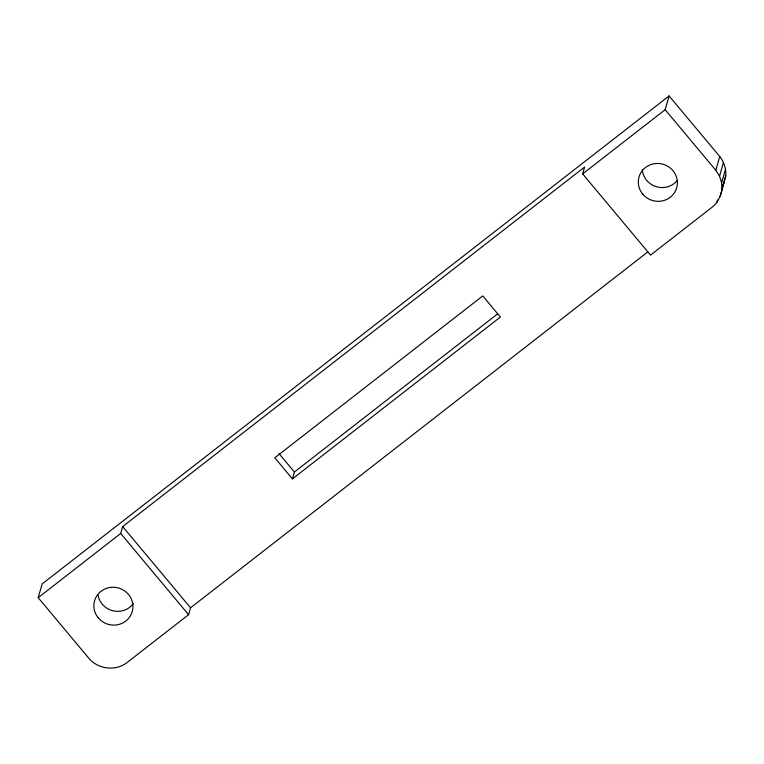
<?xml version="1.0" encoding="UTF-8"?>
<svg xmlns="http://www.w3.org/2000/svg" width="764" height="764" viewBox="0 0 764 764"><rect width="100%" height="100%" fill="white"/><g stroke="black" fill="none" stroke-linecap="round" stroke-linejoin="round"><path stroke-width="1.15" d="M38.2 597.677L120.693 533.463L122.67 526.587L584.632 167.02L582.655 173.896L650.546 255.119L712.086 207.216C721.99 199.786 721.856 186.531 725.8 175.882C726.297 168.882 724.081 162.006 719.745 156.515L669.102 95.93L42.144 583.916L38.2 597.677L88.844 658.262C98.05 669.302 115.631 671.441 127.044 662.579L188.584 614.686L190.561 607.8L647.815 251.9M720.251 196.3L725.8 175.882M292.44 478.904L500.401 317.031L482.752 295.916L274.782 457.789L292.44 478.904L294.407 472.028L497.67 313.813M582.655 173.896L665.148 109.691L669.102 95.93M721.856 189.644L721.617 182.777L719.545 176.169L715.801 170.276L719.745 156.515M719.545 176.169L723.489 162.407M721.617 182.777L725.561 169.016M716.928 202.288L717.577 199.996M723.088 184.535L724.205 182.539M665.148 109.691L715.801 170.276M278.965 453.549L294.407 472.028M122.67 526.587L190.561 607.8M120.693 533.463L188.584 614.686M133.318 603.608A19.587 18.88 16 0 1 113.072 610.808A19.587 18.88 16 0 1 98.088 595.309M677.171 180.61A19.587 18.88 16 0 1 656.056 186.626A19.587 18.88 16 0 1 642.304 169.56M98.403 618.038A19.587 18.88 16 0 0 131.742 613.034A19.587 18.88 16 0 0 110.035 587.468A19.587 18.88 16 0 0 98.403 618.038M642.858 194.257A19.587 18.88 16 0 0 676.197 189.252A19.587 18.88 16 0 0 654.49 163.687A19.587 18.88 16 0 0 642.858 194.257"/></g></svg>
